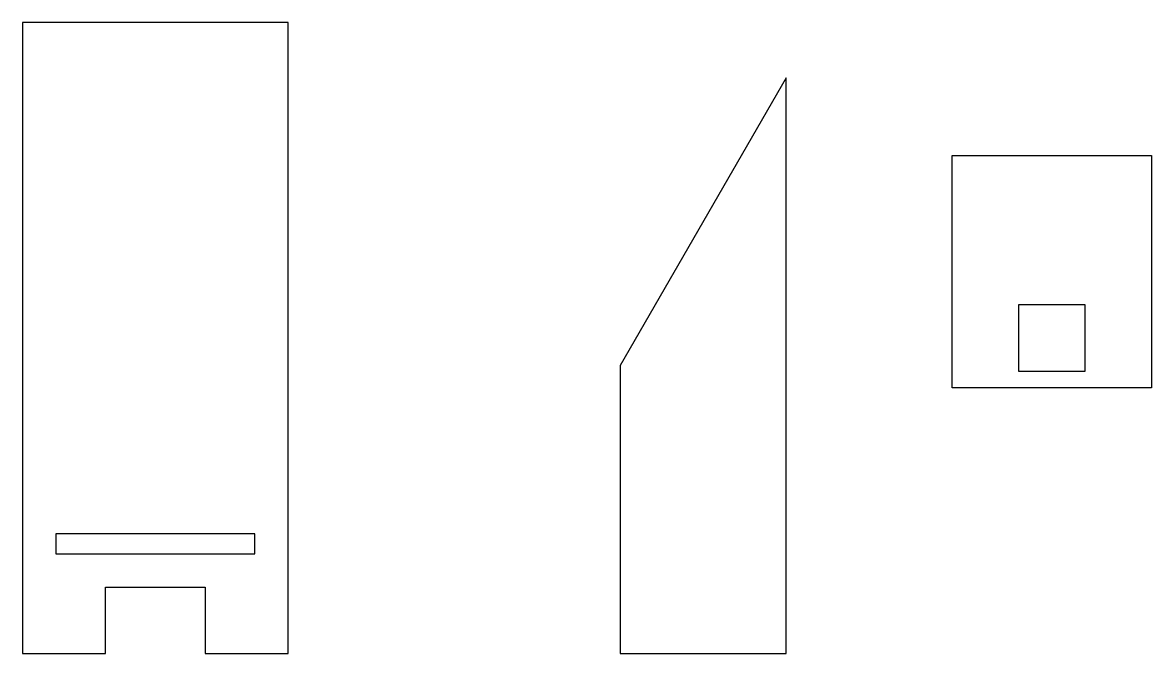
# Model space of a CAD drawing. Header units: millimetres. Extents: x -80 to 260, y 0 to 190.
import ezdxf

# ---------------------------------------------------------------- set-up
doc = ezdxf.new("R2010")
doc.units = ezdxf.units.MM
doc.layers.get('0').update_dxf_attribs({"linetype": 'CONTINUOUS'})

msp = doc.modelspace()

# ---------------------------------------------------------------- linework, layer by layer
for p, q in [((0, 190), (-80, 190)), ((-80, 190), (-80, 0)), ((0, 0), (0, 190)), ((-55, 0), (-55, 20)), ((-55, 20), (-25, 20)), ((-25, 20), (-25, 0)), ((-80, 0), (-55, 0)), ((-25, 0), (0, 0))]:
    msp.add_line(p, q)
for points in [[(100, 0), (150, 0), (150, 173.33), (100, 86.67)], [(200, 150), (260, 150), (260, 80), (200, 80)], [(220, 85), (240, 85), (240, 105), (220, 105)], [(-70, 30), (-10, 30), (-10, 36), (-70, 36)]]:
    msp.add_lwpolyline(points, close=True)

doc.saveas('drawing.dxf')
